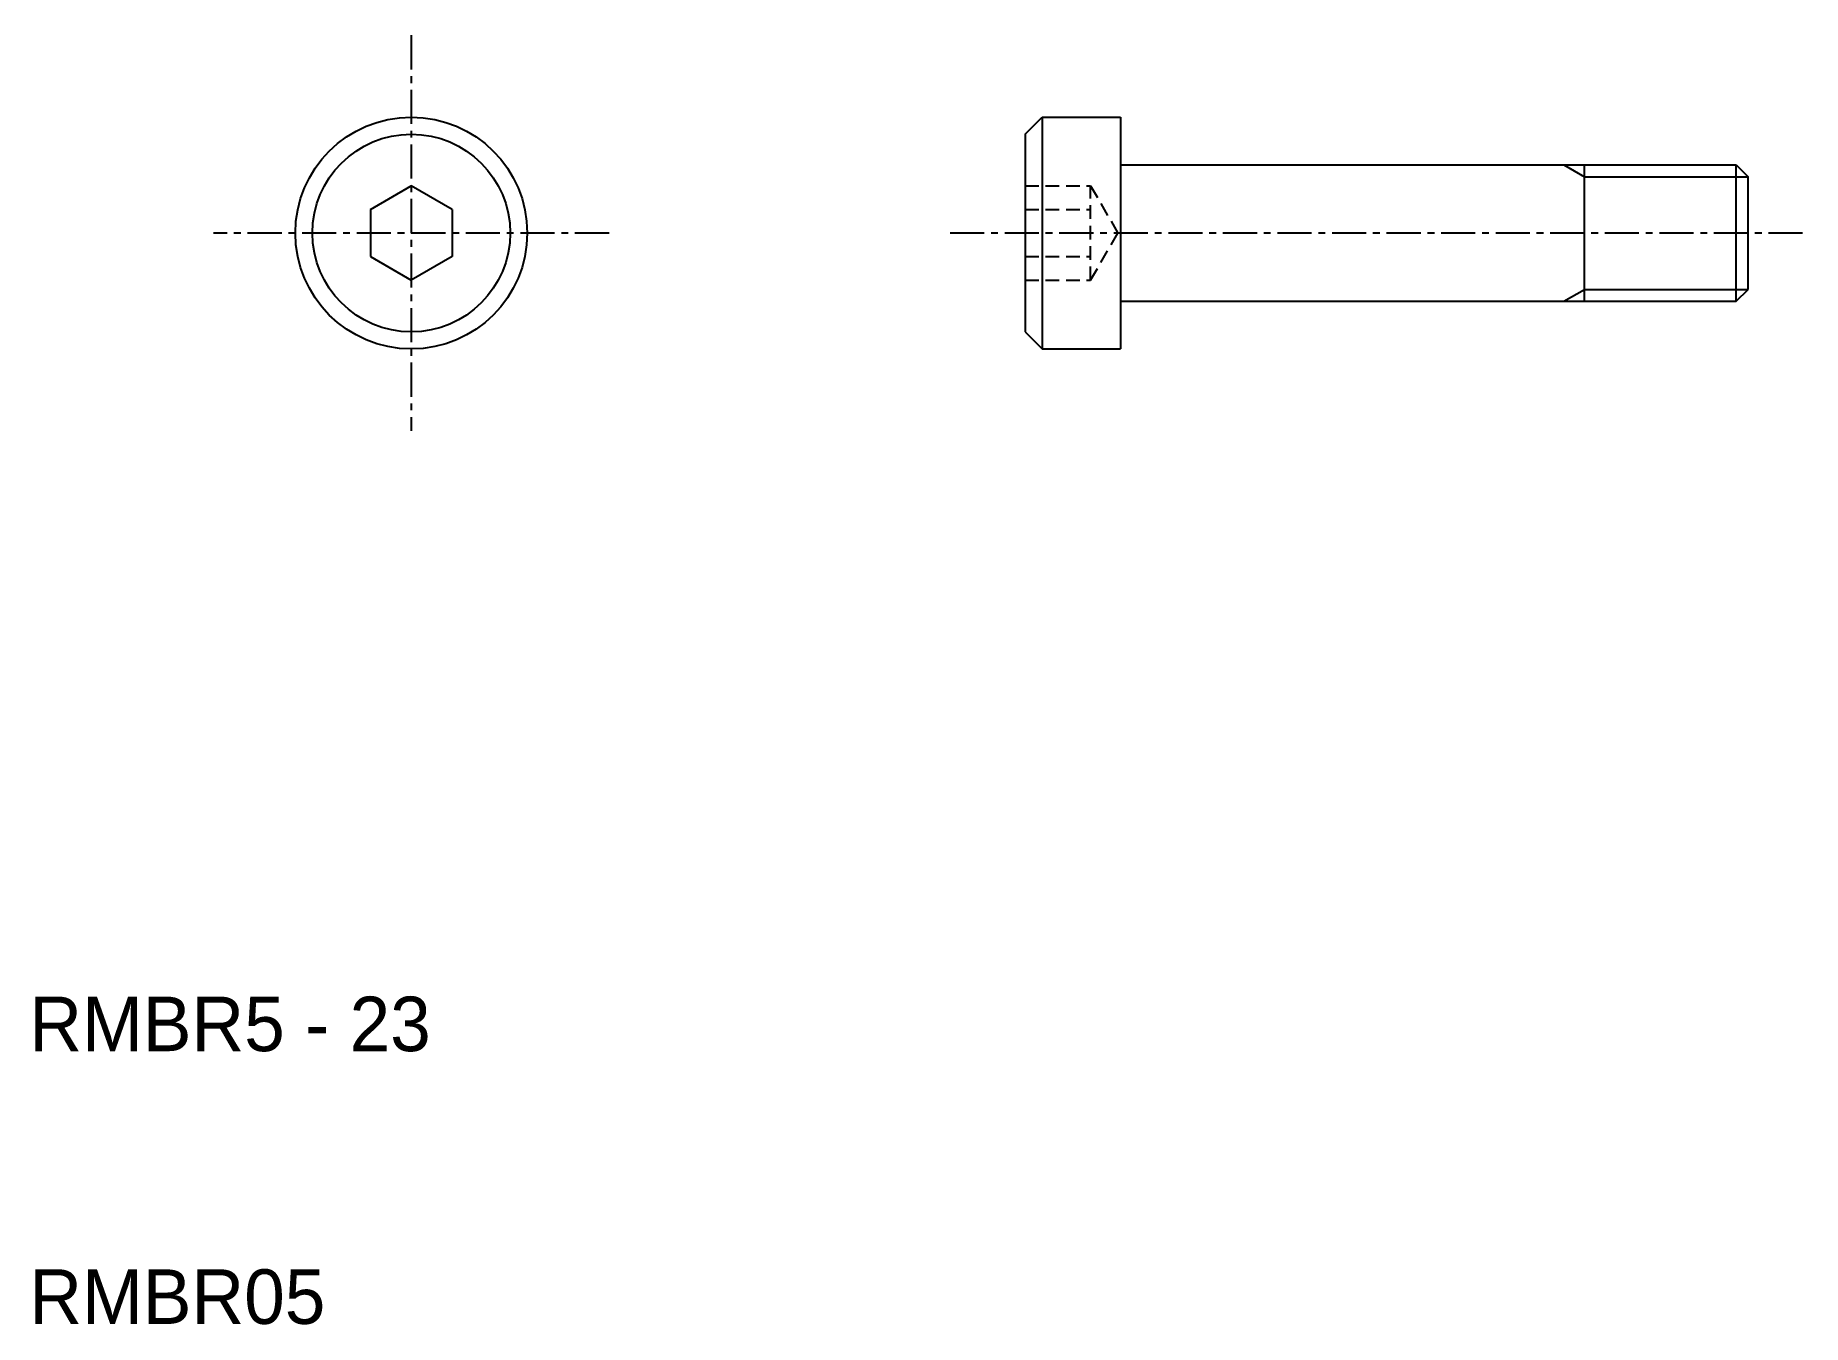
# Model space of a CAD drawing. Extents: x 10.2 to 75, y 10 to 57.2.
import ezdxf

# ---------------------------------------------------------------- set-up
doc = ezdxf.new("R2010")
doc.units = 0
doc.linetypes.add('CENTER', pattern=[2, 1.25, -0.25, 0.25, -0.25])
doc.linetypes.add('DASHED', pattern=[0.75, 0.5, -0.25])
doc.layers.get('0').update_dxf_attribs({"linetype": 'CONTINUOUS'})
doc.layers.add('CENTER', color=1, linetype='CENTER')

msp = doc.modelspace()

# ---------------------------------------------------------------- linework, layer by layer
at = {"color": 7, "linetype": 'CONTINUOUS'}
for p, q in [((46.5, 53.625), (47.125, 54.25)), ((47.125, 54.25), (50, 54.25)), ((47.125, 54.25), (47.125, 45.75)), ((50, 54.25), (50, 45.75)), ((46.5, 53.625), (46.5, 46.375)), ((50, 52.5), (72.567, 52.5)), ((67, 47.5), (67, 52.5)), ((72.567, 47.5), (72.567, 52.5)), ((72.567, 52.5), (73, 52.067)), ((73, 47.933), (73, 52.067)), ((22.5, 50.866), (24, 51.732)), ((25.5, 50.866), (24, 51.732)), ((22.5, 50.866), (22.5, 49.134)), ((25.5, 50.866), (25.5, 49.134)), ((22.5, 49.134), (24, 48.268)), ((25.5, 49.134), (24, 48.268)), ((50, 47.5), (72.567, 47.5)), ((72.567, 47.5), (73, 47.933)), ((46.5, 46.375), (47.125, 45.75)), ((47.125, 45.75), (50, 45.75))]:
    msp.add_line(p, q, dxfattribs=at)
at = {"color": 3, "linetype": 'CONTINUOUS'}
for p, q in [((66.25, 52.5), (67, 52.067)), ((67, 52.067), (73, 52.067)), ((66.25, 47.5), (67, 47.933)), ((67, 47.933), (73, 47.933))]:
    msp.add_line(p, q, dxfattribs=at)
at = {"color": 3, "linetype": 'DASHED'}
for p, q in [((46.5, 51.732), (48.9, 51.732)), ((48.9, 51.732), (49.9, 50)), ((48.9, 48.268), (48.9, 51.732)), ((46.5, 50.866), (48.9, 50.866)), ((48.9, 48.268), (49.9, 50)), ((46.5, 49.134), (48.9, 49.134)), ((46.5, 48.268), (48.9, 48.268))]:
    msp.add_line(p, q, dxfattribs=at)
at = {"color": 7, "linetype": 'CONTINUOUS'}
for radius in [4.25, 3.625]:
    msp.add_circle((24, 50), radius, dxfattribs=at)
at = {"layer": 'CENTER', "color": 1, "linetype": 'CENTER'}
for p, q in [((24, 57.25), (24, 42.75)), ((31.25, 50), (16.75, 50)), ((75, 50), (43.5, 50))]:
    msp.add_line(p, q, dxfattribs=at)

# ---------------------------------------------------------------- texts
at = {"color": 7, "linetype": 'CONTINUOUS'}
for s, p in [('RMBR5 - 23', (10, 20)), ('RMBR05', (10, 10))]:
    msp.add_text(s, height=2, dxfattribs=at).set_placement(p)

doc.saveas('drawing.dxf')
